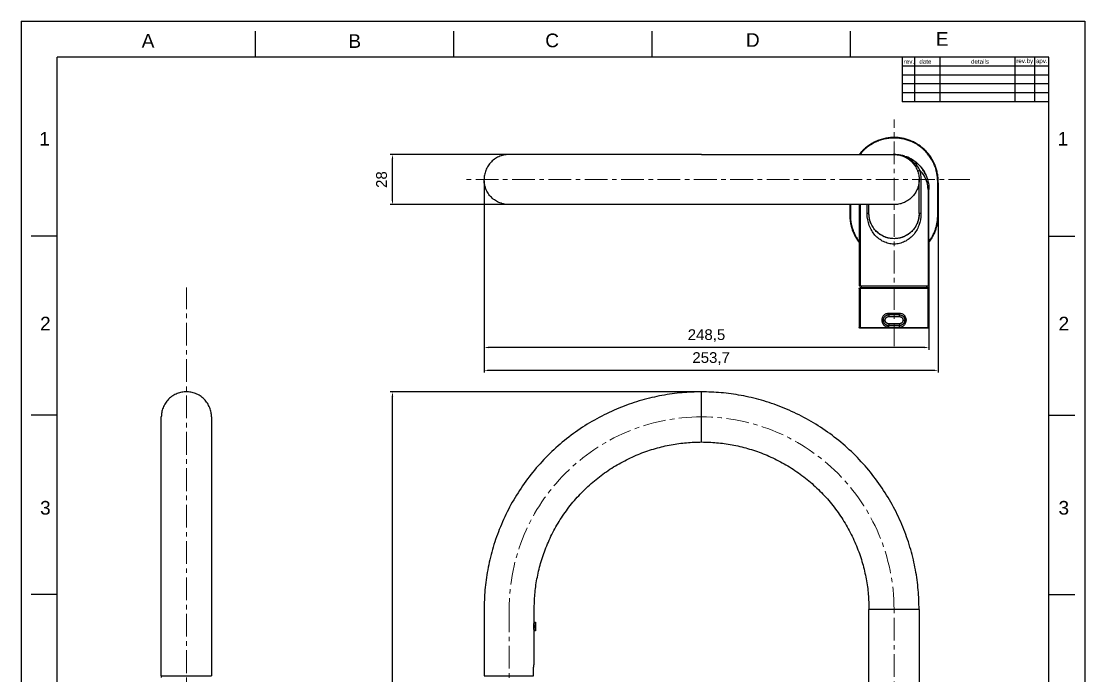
# Model space of a CAD drawing. Header units: millimetres. Extents: x 4395 to 4989, y 1263 to 2103.
# Drawn here: x 4395 to 4989, y 1737 to 2103 of the extents above; entities that cross this region are included whole.
import ezdxf

# ---------------------------------------------------------------- set-up
doc = ezdxf.new("R2010")
doc.units = ezdxf.units.MM
doc.linetypes.add('CENTERX2', pattern=[20.32, 12.7, -2.54, 2.54, -2.54])
doc.layers.get('Defpoints').update_dxf_attribs({"color": 3})
for name, color, linetype, lineweight in [('CENTER', 1, 'CENTERX2', 15), ('DIM', 3, 'Continuous', 9), ('TEXT', 2, 'Continuous', 13)]:
    doc.layers.add(name, color=color, linetype=linetype, lineweight=lineweight)
doc.styles.add('ROMANS', font='Gulim.ttf')
doc.styles.get("Standard").update_dxf_attribs({"font": 'arial.ttf'})
doc.dimstyles.new('ISO-25$0', dxfattribs={"dimtxt": 3, "dimasz": 3.5, "dimexe": 1.25, "dimexo": 0, "dimtad": 1, "dimdsep": 46, "dimtxsty": 'Standard', "dimblk1": 'CLOSEDBLANK', "dimcen": 1, "dimadec": 0, "dimazin": 0, "dimtfac": 1, "dimtmove": 1, "dimatfit": 3, "dimfxl": 1, "dimarcsym": 0})

# ---------------------------------------------------------------- blocks, each defined once
blk = doc.blocks.new('*D12')
at = {"layer": 'Defpoints', "color": 0, "transparency": 16777216}
for p in [(4601.85, 2028.44), (4667.01, 2028.44), (4667.01, 2000.44)]:
    blk.add_point(p, dxfattribs=at)
at = {"layer": 'DIM', "color": 0, "lineweight": -2, "transparency": 16777216}
for p, q in [((4666.39, 2028.44), (4600.6, 2028.44)), ((4601.85, 2002.94), (4601.85, 2025.94)), ((4666.39, 2000.44), (4600.6, 2000.44))]:
    blk.add_line(p, q, dxfattribs=at)
at = {"layer": 'DIM', "color": 0, "transparency": 16777216}
for points in [[(4601.43, 2025.94), (4602.26, 2025.94), (4601.85, 2028.44)], [(4601.43, 2002.94), (4602.26, 2002.94), (4601.85, 2000.44)]]:
    blk.add_solid(points, dxfattribs=at)
at = {"layer": 'DIM', "color": 0, "transparency": 16777216, "insert": (4595.78, 2014.44), "char_height": 6, "attachment_point": 5, "rotation": 90}
blk.add_mtext('28', dxfattribs=at)
blk = doc.blocks.new('*D13')
at = {"layer": 'Defpoints', "color": 0, "transparency": 16777216}
for p in [(4653.01, 2014.44), (4901.51, 1981.99), (4653.01, 1920.7)]:
    blk.add_point(p, dxfattribs=at)
at = {"layer": 'DIM', "color": 0, "lineweight": -2, "transparency": 16777216}
for p, q in [((4653.01, 2013.82), (4653.01, 1919.45)), ((4901.51, 1981.37), (4901.51, 1919.45)), ((4899.01, 1920.7), (4655.51, 1920.7))]:
    blk.add_line(p, q, dxfattribs=at)
at = {"layer": 'DIM', "color": 0, "transparency": 16777216}
for points in [[(4655.51, 1921.11), (4655.51, 1920.28), (4653.01, 1920.7)], [(4899.01, 1921.11), (4899.01, 1920.28), (4901.51, 1920.7)]]:
    blk.add_solid(points, dxfattribs=at)
at = {"layer": 'DIM', "color": 0, "transparency": 16777216, "insert": (4777.26, 1927.3), "char_height": 6, "attachment_point": 5}
blk.add_mtext('248,5', dxfattribs=at)
blk = doc.blocks.new('*D14')
at = {"layer": 'Defpoints', "color": 0, "transparency": 16777216}
for p in [(4653.01, 2013.24), (4906.71, 2013.24), (4653.01, 1907.92)]:
    blk.add_point(p, dxfattribs=at)
at = {"layer": 'DIM', "color": 0, "lineweight": -2, "transparency": 16777216}
for p, q in [((4653.01, 2012.62), (4653.01, 1906.67)), ((4906.71, 2012.62), (4906.71, 1906.67)), ((4904.21, 1907.92), (4655.51, 1907.92))]:
    blk.add_line(p, q, dxfattribs=at)
at = {"layer": 'DIM', "color": 0, "transparency": 16777216}
for points in [[(4655.51, 1908.33), (4655.51, 1907.5), (4653.01, 1907.92)], [(4904.21, 1908.33), (4904.21, 1907.5), (4906.71, 1907.92)]]:
    blk.add_solid(points, dxfattribs=at)
at = {"layer": 'DIM', "color": 0, "transparency": 16777216, "insert": (4779.86, 1914.52), "char_height": 6, "attachment_point": 5}
blk.add_mtext('253,7', dxfattribs=at)
blk = doc.blocks.new('*D15')
at = {"layer": 'Defpoints', "color": 0, "transparency": 16777216}
for p in [(4601.85, 1895.93), (4774.51, 1895.93), (4857.61, 1425.43)]:
    blk.add_point(p, dxfattribs=at)
at = {"layer": 'DIM', "color": 0, "lineweight": -2, "transparency": 16777216}
for p, q in [((4773.89, 1895.93), (4600.6, 1895.93)), ((4601.85, 1427.93), (4601.85, 1893.43)), ((4856.99, 1425.43), (4600.6, 1425.43))]:
    blk.add_line(p, q, dxfattribs=at)
at = {"layer": 'DIM', "color": 0, "transparency": 16777216}
for points in [[(4601.43, 1893.43), (4602.26, 1893.43), (4601.85, 1895.93)], [(4601.43, 1427.93), (4602.26, 1427.93), (4601.85, 1425.43)]]:
    blk.add_solid(points, dxfattribs=at)
at = {"layer": 'DIM', "color": 0, "transparency": 16777216, "insert": (4595.24, 1660.68), "char_height": 6, "attachment_point": 5, "rotation": 90}
blk.add_mtext('470,5', dxfattribs=at)

msp = doc.modelspace()

# ---------------------------------------------------------------- linework, layer by layer
at = {"color": 7, "linetype": 'Continuous'}
for p, q in [((4394.52, 2102.82), (4988.52, 2102.82)), ((4394.52, 2102.82), (4394.52, 1262.82)), ((4988.52, 2102.82), (4988.52, 1262.82)), ((4525.32, 2082.82), (4525.32, 2097.36)), ((4636.12, 2082.82), (4636.12, 2097.36)), ((4746.92, 2082.82), (4746.92, 2097.36)), ((4857.72, 2082.82), (4857.72, 2097.36)), ((4968.52, 2082.82), (4414.52, 2082.82)), ((4968.52, 1282.82), (4968.52, 2082.82)), ((4414.52, 1982.82), (4399.99, 1982.82)), ((4968.52, 1982.82), (4983.06, 1982.82)), ((4414.52, 1882.82), (4399.99, 1882.82)), ((4968.52, 1882.82), (4983.06, 1882.82)), ((4414.52, 1782.82), (4399.99, 1782.82)), ((4968.52, 1782.82), (4983.06, 1782.82))]:
    msp.add_line(p, q, dxfattribs=at)
at = {"linetype": 'Continuous'}
msp.add_line((4414.52, 1282.82), (4414.52, 2082.82), dxfattribs=at)
for p, q in [((4886.52, 2082.82), (4886.52, 2057.82)), ((4893.48, 2082.82), (4893.48, 2057.82)), ((4907.52, 2082.82), (4907.52, 2057.82)), ((4949.47, 2082.82), (4949.47, 2057.82)), ((4960.52, 2082.82), (4960.52, 2057.82)), ((4968.52, 2077.82), (4886.52, 2077.82)), ((4968.52, 2072.82), (4886.52, 2072.82)), ((4968.52, 2067.82), (4886.52, 2067.82)), ((4968.52, 2062.82), (4886.52, 2062.82)), ((4968.52, 2057.82), (4886.52, 2057.82))]:
    msp.add_line(p, q)
at = {"lineweight": -3}
for points, weights in [([(4882.01, 2037.94), (4869.96, 2037.94), (4862.55, 2028.44)], [1, 0.831866805627, 0.856764854276]), ([(4882.01, 2037.64), (4870.25, 2037.64), (4862.93, 2028.44)], [1, 0.833575498999, 0.856278726155]), ([(4882.01, 2037.94), (4882.01, 2037.94), (4882.01, 2037.64)], [1, 0.707106781194, 1]), ([(4906.71, 2013.24), (4906.71, 2037.94), (4882.01, 2037.94)], [1, 0.707106781187, 1]), ([(4906.41, 2013.24), (4906.41, 2037.64), (4882.01, 2037.64)], [1, 0.707106781187, 1]), ([(4667.01, 2028.44), (4653.01, 2028.44), (4653.01, 2014.44)], [1, 0.707106781187, 1]), ([(4880.27, 2028.44), (4881.14, 2028.54), (4882.01, 2028.54)], [0.957328698208, 0.976831701501, 1]), ([(4881.95, 2028.44), (4881.98, 2028.44), (4882.01, 2028.44)], [0.998210497143, 0.999102498391, 1]), ([(4882.01, 2028.54), (4883.89, 2028.54), (4885.72, 2028.09)], [1, 0.951557225994, 0.919138737991]), ([(4882.01, 2028.44), (4896.01, 2028.44), (4896.01, 2014.44)], [1, 0.707106781187, 1]), ([(4667.01, 2000.44), (4653.01, 2000.44), (4653.01, 2014.44)], [1, 0.707106781187, 1]), ([(4896.01, 2014.44), (4896.01, 2000.44), (4882.01, 2000.44)], [1, 0.707106781187, 1]), ([(4901.51, 2008.94), (4901.51, 2008.94), (4900.99, 2008.94)], [1, 0.955248658726, 1]), ([(4906.41, 2013.24), (4906.71, 2013.24), (4906.71, 2013.24)], [1, 0.707106781187, 1]), ([(4857.61, 1994.54), (4857.31, 1994.54), (4857.31, 1994.54)], [1, 0.707106781187, 1]), ([(4857.31, 1994.54), (4857.31, 1986.07), (4862.51, 1979.38)], [1, 0.87559892033, 0.856872042922]), ([(4857.61, 1994.54), (4857.61, 1986.39), (4862.51, 1979.88)], [1, 0.878437170804, 0.85778156986]), ([(4868.01, 1995.44), (4868.01, 1995.44), (4866.98, 1995.44)], [1, 0.909353109041, 1]), ([(4882.01, 1981.44), (4868.01, 1981.44), (4868.01, 1995.44)], [1, 0.707106781187, 1]), ([(4896.01, 1995.44), (4896.01, 1981.44), (4882.01, 1981.44)], [1, 0.707106781187, 1]), ([(4897.05, 1995.44), (4896.01, 1995.44), (4896.01, 1995.44)], [1, 0.909353109041, 1]), ([(4901.51, 1979.88), (4906.41, 1986.39), (4906.41, 1994.54)], [0.85778156986, 0.878437170804, 1]), ([(4901.51, 1979.38), (4906.71, 1986.07), (4906.71, 1994.54)], [0.856872351048, 0.875599943732, 1]), ([(4906.41, 1994.54), (4906.71, 1994.54), (4906.71, 1994.54)], [1, 0.707106781187, 1]), ([(4862.51, 1955.04), (4862.51, 1955.04), (4863.04, 1955.04)], [1, 0.955248658726, 1]), ([(4863.04, 1955.04), (4862.51, 1955.04), (4862.51, 1955.04)], [1, 0.955248658727, 1]), ([(4863.04, 1955.04), (4869.89, 1955.04), (4882.01, 1955.04)], [1, 0.884627810939, 1]), ([(4882.01, 1955.04), (4894.14, 1955.04), (4900.99, 1955.04)], [1, 0.884627810939, 1]), ([(4900.99, 1955.04), (4901.51, 1955.04), (4901.51, 1955.04)], [1, 0.955248658726, 1]), ([(4862.51, 1953.54), (4862.51, 1954.04), (4863.01, 1954.04)], [1, 0.707106781188, 1]), ([(4863.04, 1953.54), (4862.51, 1953.54), (4862.51, 1953.54)], [1, 0.95524865873, 1]), ([(4863.45, 1954.04), (4863.01, 1954.04), (4863.01, 1954.04)], [1, 0.95524865873, 1]), ([(4863.04, 1953.54), (4863.04, 1954.04), (4863.45, 1954.04)], [1, 0.707106781187, 1]), ([(4882.01, 1953.54), (4869.89, 1953.54), (4863.04, 1953.54)], [1, 0.884627810939, 1]), ([(4882.01, 1954.04), (4870.15, 1954.04), (4863.45, 1954.04)], [1, 0.884627810939, 1]), ([(4900.58, 1954.04), (4893.87, 1954.04), (4882.01, 1954.04)], [1, 0.884627810938, 1]), ([(4900.99, 1953.54), (4894.14, 1953.54), (4882.01, 1953.54)], [1, 0.884627810939, 1]), ([(4900.99, 1953.54), (4900.99, 1954.04), (4900.58, 1954.04)], [1, 0.707106781201, 1]), ([(4901.01, 1954.04), (4901.01, 1954.04), (4900.58, 1954.04)], [1, 0.955248658699, 1]), ([(4901.51, 1953.54), (4901.51, 1953.54), (4900.99, 1953.54)], [1, 0.955248658708, 1]), ([(4901.51, 1953.54), (4901.51, 1954.04), (4901.01, 1954.04)], [1, 0.70710678119, 1]), ([(4876.01, 1935.94), (4876.01, 1938.94), (4879.01, 1938.94)], [0.999992191906, 0.707110685289, 1]), ([(4877.01, 1935.94), (4877.01, 1937.94), (4879.01, 1937.94)], [1, 0.70710678119, 1]), ([(4879.01, 1938.94), (4879.01, 1938.94), (4879.01, 1937.94)], [1, 0.707106781191, 1]), ([(4879.14, 1939.94), (4880.57, 1939.94), (4882.01, 1939.94)], [1, 0.998037259237, 1]), ([(4882.01, 1939.94), (4883.46, 1939.94), (4884.89, 1939.94)], [1, 0.998037259237, 1]), ([(4885.01, 1937.94), (4885.01, 1938.94), (4885.01, 1938.94)], [1, 0.707106781191, 1]), ([(4885.01, 1938.94), (4888.01, 1938.94), (4888.01, 1935.94)], [1, 0.70710678119, 1]), ([(4885.01, 1937.94), (4887.01, 1937.94), (4887.01, 1935.94)], [1, 0.70710678119, 1]), ([(4863.01, 1931.44), (4862.51, 1931.44), (4862.51, 1931.94)], [1, 0.707106781188, 1]), ([(4863.04, 1931.94), (4862.51, 1931.94), (4862.51, 1931.94)], [1, 0.95524865873, 1]), ([(4863.45, 1931.44), (4863.01, 1931.44), (4863.01, 1931.44)], [1, 0.95524865873, 1]), ([(4863.45, 1931.44), (4863.04, 1931.44), (4863.04, 1931.94)], [1, 0.707106781187, 1]), ([(4863.04, 1931.94), (4868.88, 1931.94), (4879.14, 1931.94)], [1, 0.912092442077, 1]), ([(4882.01, 1931.44), (4870.15, 1931.44), (4863.45, 1931.44)], [1, 0.884627810939, 1]), ([(4876.01, 1935.94), (4876.01, 1935.94), (4877.01, 1935.94)], [1, 0.70710678118, 1]), ([(4879.01, 1932.94), (4876.01, 1932.94), (4876.01, 1935.94)], [1, 0.70710678119, 1]), ([(4879.01, 1933.94), (4877.01, 1933.94), (4877.01, 1935.94)], [1, 0.70710678119, 1]), ([(4879.01, 1933.94), (4879.01, 1932.94), (4879.01, 1932.94)], [1, 0.707106781191, 1]), ([(4882.01, 1931.94), (4880.57, 1931.94), (4879.14, 1931.94)], [1, 0.998037259237, 1]), ([(4884.89, 1931.94), (4883.46, 1931.94), (4882.01, 1931.94)], [1, 0.998037259237, 1]), ([(4900.58, 1931.44), (4893.87, 1931.44), (4882.01, 1931.44)], [1, 0.884627810938, 1]), ([(4884.89, 1931.94), (4895.15, 1931.94), (4900.99, 1931.94)], [1, 0.912092442077, 1]), ([(4887.01, 1935.94), (4887.01, 1933.94), (4885.01, 1933.94)], [1, 0.70710678119, 1]), ([(4888.01, 1935.94), (4888.01, 1932.94), (4885.01, 1932.94)], [1, 0.70710678119, 1]), ([(4885.01, 1933.94), (4885.01, 1932.94), (4885.01, 1932.94)], [1, 0.707106781191, 1]), ([(4887.01, 1935.94), (4888.01, 1935.94), (4888.01, 1935.94)], [1, 0.7071067812, 1]), ([(4900.99, 1931.94), (4900.99, 1931.44), (4900.58, 1931.44)], [1, 0.707106781201, 1]), ([(4901.01, 1931.44), (4901.01, 1931.44), (4900.58, 1931.44)], [1, 0.955248658699, 1]), ([(4900.99, 1931.94), (4901.51, 1931.94), (4901.51, 1931.94)], [1, 0.955248658708, 1]), ([(4901.51, 1931.94), (4901.51, 1931.44), (4901.01, 1931.44)], [1, 0.70710678119, 1]), ([(4486.75, 1895.93), (4472.75, 1895.93), (4472.75, 1881.93)], [1, 0.707106781187, 1]), ([(4500.75, 1881.93), (4500.75, 1895.93), (4486.75, 1895.93)], [1, 0.707106781187, 1]), ([(4774.51, 1895.93), (4653.01, 1895.93), (4653.01, 1774.43)], [1, 0.707106781187, 1]), ([(4896.01, 1774.43), (4896.01, 1895.93), (4774.51, 1895.93)], [1, 0.707106781187, 1]), ([(4681.01, 1774.43), (4681.01, 1867.93), (4774.51, 1867.93)], [1, 0.707106781187, 1]), ([(4774.51, 1867.93), (4868.01, 1867.93), (4868.01, 1774.43)], [1, 0.707106781187, 1]), ([(4882.01, 1774.43), (4868.01, 1774.43), (4868.01, 1774.43)], [1, 0.707106781187, 1]), ([(4896.01, 1774.43), (4896.01, 1774.43), (4882.01, 1774.43)], [1, 0.707106781187, 1]), ([(4472.75, 1737.43), (4472.75, 1737.43), (4486.75, 1737.43)], [1, 0.707106781187, 1]), ([(4486.75, 1737.43), (4500.75, 1737.43), (4500.75, 1737.43)], [1, 0.707106781187, 1])]:
    msp.add_rational_spline(points, weights, degree=2, dxfattribs=at)
for points, weights, knots in [([(4774.51, 2028.44), (4729.99, 2028.44), (4698.5, 2028.44), (4667.01, 2028.44), (4667.01, 2028.44)], [1, 0.853553390593, 0.853553390593, 0.853553390593, 1], [0, 0, 0, 89.055916, 89.055916, 178.111832, 178.111832, 178.111832]), ([(4774.51, 2028.44), (4819.04, 2028.44), (4850.53, 2028.44), (4882.01, 2028.44), (4882.01, 2028.44)], [1, 0.853553390593, 0.853553390593, 0.853553390593, 1], [0, 0, 0, 89.055916, 89.055916, 178.111832, 178.111832, 178.111832]), ([(4774.51, 2000.44), (4729.99, 2000.44), (4698.5, 2000.44), (4667.01, 2000.44), (4667.01, 2000.44)], [1, 0.853553390593, 0.853553390593, 0.853553390593, 1], [0, 0, 0, 89.055916, 89.055916, 178.111832, 178.111832, 178.111832]), ([(4882.01, 2000.44), (4882.01, 2000.44), (4850.53, 2000.44), (4819.04, 2000.44), (4774.51, 2000.44)], [1, 0.853553390593, 0.853553390593, 0.853553390593, 1], [0, 0, 0, 89.055916, 89.055916, 178.111832, 178.111832, 178.111832]), ([(4774.51, 1867.93), (4774.51, 1867.93), (4774.51, 1881.93), (4774.51, 1895.93), (4774.51, 1895.93)], [1, 0.707106781187, 1, 0.707106781187, 1], [-0.0439823, -0.0439823, -0.0439823, -0.02199115, -0.02199115, 0, 0, 0]), ([(4472.75, 1774.43), (4472.75, 1818.96), (4472.75, 1850.45), (4472.75, 1881.93), (4472.75, 1881.93)], [1, 0.853553390593, 0.853553390593, 0.853553390593, 1], [0, 0, 0, 89.055916, 89.055916, 178.111832, 178.111832, 178.111832]), ([(4500.75, 1881.93), (4500.75, 1881.93), (4500.75, 1850.45), (4500.75, 1818.96), (4500.75, 1774.43)], [1, 0.853553390593, 0.853553390593, 0.853553390593, 1], [0, 0, 0, 89.055916, 89.055916, 178.111832, 178.111832, 178.111832]), ([(4653.01, 1737.43), (4653.01, 1737.43), (4665.45, 1737.43), (4677.89, 1737.43), (4680.67, 1737.43)], [1, 0.745455506679, 1, 0.745455506679, 1], [-0.04085639, -0.04085639, -0.04085639, -0.02042819, -0.02042819, 0, 0, 0])]:
    msp.add_rational_spline(points, weights, degree=2, knots=knots, dxfattribs=at)
for points, degree in [([(4881.95, 2028.44), (4881.97, 2028.44), (4881.99, 2028.44), (4882.01, 2028.44)], 3), ([(4892.89, 2025.13), (4893.36, 2024.82), (4893.82, 2024.48), (4894.27, 2024.11)], 3), ([(4894.36, 2022.68), (4895.1, 2021.8), (4895.73, 2020.86), (4896.28, 2019.83)], 3), ([(4895.29, 2018.87), (4895.26, 2018.98), (4895.4, 2019.27), (4895.95, 2019.65), (4896.28, 2019.83)], 3), ([(4896.28, 2019.83), (4896.78, 2018.12), (4897.05, 2016.32), (4897.05, 2014.44)], 3), ([(4896.01, 1995.44), (4896.01, 2004.94), (4896.01, 2014.44)], 2), ([(4897.05, 2014.44), (4897.05, 2004.94), (4897.05, 1995.44)], 2), ([(4900.99, 2008.94), (4900.99, 1981.99), (4900.99, 1955.04)], 2), ([(4901.51, 1955.04), (4901.51, 1981.99), (4901.51, 2008.94)], 2), ([(4906.41, 1994.54), (4906.41, 2003.89), (4906.41, 2013.24)], 2), ([(4906.71, 1994.54), (4906.71, 2003.89), (4906.71, 2013.24)], 2), ([(4857.31, 2000.44), (4857.31, 1997.49), (4857.31, 1994.54)], 2), ([(4857.61, 2000.44), (4857.61, 1997.49), (4857.61, 1994.54)], 2), ([(4862.51, 2000.44), (4862.51, 1977.74), (4862.51, 1955.04)], 2), ([(4863.04, 2000.44), (4863.04, 1977.74), (4863.04, 1955.04)], 2), ([(4866.98, 1995.44), (4866.98, 1997.94), (4866.98, 2000.44)], 2), ([(4868.01, 1995.44), (4868.01, 1997.94), (4868.01, 2000.44)], 2), ([(4864.09, 1954.04), (4863.8, 1954.54), (4863.51, 1955.04)], 2), ([(4900.51, 1955.04), (4900.23, 1954.54), (4899.94, 1954.04)], 2), ([(4862.51, 1953.54), (4862.51, 1942.74), (4862.51, 1931.94)], 2), ([(4863.04, 1953.54), (4863.04, 1942.74), (4863.04, 1931.94)], 2), ([(4900.99, 1931.94), (4900.99, 1942.74), (4900.99, 1953.54)], 2), ([(4901.51, 1931.94), (4901.51, 1942.74), (4901.51, 1953.54)], 2), ([(4885.01, 1938.94), (4882.01, 1938.94), (4879.01, 1938.94)], 2), ([(4879.01, 1937.94), (4882.01, 1937.94), (4885.01, 1937.94)], 2), ([(4878.22, 1933.05), (4878.48, 1932.98), (4878.75, 1932.94), (4879.01, 1932.94)], 3), ([(4885.01, 1933.94), (4882.01, 1933.94), (4879.01, 1933.94)], 2), ([(4885.01, 1932.94), (4882.01, 1932.94), (4879.01, 1932.94)], 2), ([(4472.75, 1737.43), (4472.75, 1755.93), (4472.75, 1774.43)], 2), ([(4500.75, 1774.43), (4500.75, 1755.93), (4500.75, 1737.43)], 2), ([(4653.01, 1774.43), (4653.01, 1755.93), (4653.01, 1737.43)], 2), ([(4681.01, 1767.43), (4681.01, 1770.93), (4681.01, 1774.43)], 2), ([(4868.01, 1566.43), (4868.01, 1670.43), (4868.01, 1774.43)], 2), ([(4896.01, 1774.43), (4896.01, 1670.43), (4896.01, 1566.43)], 2), ([(4681.01, 1762.43), (4681.01, 1762.43), (4681.01, 1762.48), (4680.97, 1762.69), (4680.92, 1763.04), (4680.86, 1763.5), (4680.81, 1764.04), (4680.79, 1764.63), (4680.79, 1765.23), (4680.81, 1765.82), (4680.86, 1766.36), (4680.92, 1766.82), (4680.97, 1767.17), (4681.01, 1767.38), (4681.01, 1767.43), (4681.01, 1767.43)], 3), ([(4681.44, 1764.93), (4681.11, 1764.93), (4680.79, 1764.93)], 2), ([(4681, 1767.37), (4681.32, 1767.34), (4681.63, 1767.32)], 2), ([(4681.44, 1764.93), (4681.44, 1764.69), (4681.45, 1764.19), (4681.5, 1763.51), (4681.57, 1762.97), (4681.62, 1762.63), (4681.63, 1762.55), (4681.63, 1762.55)], 3), ([(4681.44, 1764.93), (4681.48, 1764.93), (4681.57, 1764.93), (4681.61, 1764.93), (4681.62, 1764.93)], 3), ([(4681.81, 1767.12), (4681.81, 1764.93), (4681.81, 1762.75)], 2), ([(4681.63, 1762.55), (4681.32, 1762.52), (4681, 1762.49)], 2), ([(4681.01, 1744.23), (4681.01, 1753.33), (4681.01, 1762.43)], 2), ([(4680.67, 1741.13), (4680.67, 1741.37), (4680.68, 1741.82), (4680.73, 1742.49), (4680.8, 1743.08), (4680.88, 1743.58), (4680.95, 1743.95), (4681, 1744.18), (4681.01, 1744.23), (4681.01, 1744.23)], 3), ([(4680.67, 1737.43), (4680.67, 1739.28), (4680.67, 1741.13)], 2), ([(4472.75, 1737.43), (4472.75, 1736.93), (4472.75, 1736.43)], 2)]:
    msp.add_open_spline(points, degree=degree, dxfattribs=at)
for points, knots in [([(4882.01, 2028.44), (4882.62, 2028.44), (4883.8, 2028.39), (4885.5, 2028.16), (4887.12, 2027.79), (4888.65, 2027.3), (4890.13, 2026.7), (4891.54, 2025.99), (4892.45, 2025.43), (4892.89, 2025.13)], [0, 0, 0, 0, 0.00181881, 0.00363761, 0.00545642, 0.00727523, 0.00909403, 0.01091284, 0.01268211, 0.01268211, 0.01268211, 0.01268211]), ([(4882.11, 2028.44), (4883.28, 2028.44), (4885.59, 2028.16), (4888.81, 2027.06), (4891.76, 2025.28), (4893.52, 2023.66), (4894.36, 2022.68)], [0.00010171, 0.00010171, 0.00010171, 0.00010171, 0.00367334, 0.00734669, 0.01102003, 0.01469337, 0.01469337, 0.01469337, 0.01469337]), ([(4888.02, 2027.5), (4887.33, 2027.72), (4885.41, 2028.23), (4883.37, 2028.44), (4882.11, 2028.44)], [0.026197467, 0.026197467, 0.026197467, 0.026197467, 0.028411489, 0.032176433, 0.032176433, 0.032176433, 0.032176433]), ([(4887.44, 2027.35), (4887.67, 2027.26), (4888.1, 2027.07), (4888.94, 2026.62), (4888.98, 2026.59), (4889.04, 2026.55), (4889.04, 2026.55)], [-0.010428298, -0.010428298, -0.010428298, -0.010428298, -0.009954284, -0.009480271, -0.009006257, -0.009005553, -0.009005553, -0.009005553, -0.009005553]), ([(4894.2, 2024.17), (4893.83, 2024.46), (4892.44, 2025.5), (4890.61, 2026.51), (4889.09, 2027.12), (4888.78, 2027.23)], [0.018734703, 0.018734703, 0.018734703, 0.018734703, 0.02029392, 0.024352705, 0.025372536, 0.025372536, 0.025372536, 0.025372536]), ([(4893.81, 2021.98), (4893.8, 2022), (4893.81, 2022.06), (4893.93, 2022.27), (4894.16, 2022.51), (4894.36, 2022.68)], [-0.002285181, -0.002285181, -0.002285181, -0.002285181, -0.001752223, -0.001168145, 0, 0, 0, 0]), ([(4894.27, 2024.11), (4896.5, 2022.31), (4899.08, 2019.08), (4901.12, 2013.65), (4901.51, 2010.53), (4901.51, 2008.94)], [0, 0, 0, 0, 0.00931687, 0.0139753, 0.01863374, 0.01863374, 0.01863374, 0.01863374]), ([(4894.27, 2024.11), (4894.41, 2024), (4894.59, 2023.63), (4894.47, 2023), (4894.36, 2022.68)], [0, 0, 0, 0, 0.001371664, 0.002634695, 0.002634695, 0.002634695, 0.002634695]), ([(4899.37, 2017.83), (4899.01, 2018.53), (4897.99, 2020.26), (4896.3, 2022.32), (4894.85, 2023.64), (4894.29, 2024.1)], [0.009569491, 0.009569491, 0.009569491, 0.009569491, 0.012176352, 0.016235136, 0.018612952, 0.018612952, 0.018612952, 0.018612952]), ([(4900.99, 2008.94), (4900.99, 2010.28), (4900.6, 2012.93), (4899.01, 2016.62), (4897.36, 2018.76), (4896.28, 2019.83)], [0, 0, 0, 0, 0.00418556, 0.00837112, 0.01345469, 0.01345469, 0.01345469, 0.01345469]), ([(4882.01, 1978.44), (4880.98, 1978.44), (4878.98, 1978.68), (4875.11, 1980.05), (4871.1, 1983.17), (4867.83, 1988.61), (4866.98, 1993.12), (4866.98, 1995.44)], [0, 0, 0, 0, 0.00328637, 0.00657274, 0.01314549, 0.01971823, 0.02629097, 0.02629097, 0.02629097, 0.02629097]), ([(4869.12, 1989.99), (4869.12, 1989.99), (4868.41, 1991.67), (4868.01, 1993.53), (4868.01, 1995.44)], [-0.005855065, -0.005855065, -0.005855065, -0.005855065, -0.005854676, 0, 0, 0, 0]), ([(4897.05, 1995.44), (4897.05, 1993.12), (4896.2, 1988.61), (4892.93, 1983.17), (4888.92, 1980.05), (4885.05, 1978.68), (4883.04, 1978.44), (4882.01, 1978.44)], [0, 0, 0, 0, 0.00657274, 0.01314549, 0.01971823, 0.0230046, 0.02629097, 0.02629097, 0.02629097, 0.02629097]), ([(4896.01, 1995.44), (4896.01, 1993.53), (4895.62, 1991.67), (4894.91, 1989.99), (4894.91, 1989.99)], [-0.023418704, -0.023418704, -0.023418704, -0.023418704, -0.017564028, -0.01756362, -0.01756362, -0.01756362, -0.01756362]), ([(4879.2, 1981.73), (4878.29, 1981.92), (4875.58, 1982.77), (4873.35, 1984.31), (4872.09, 1985.57), (4872.09, 1985.57)], [-0.020491222, -0.020491222, -0.020491222, -0.020491222, -0.017564028, -0.011709352, -0.011709017, -0.011709017, -0.011709017, -0.011709017]), ([(4891.94, 1985.57), (4890.68, 1984.31), (4888.44, 1982.77), (4885.74, 1981.92), (4884.83, 1981.73)], [-0.011709352, -0.011709352, -0.011709352, -0.011709352, -0.005854675, -0.002927504, -0.002927504, -0.002927504, -0.002927504]), ([(4875.31, 1935.94), (4875.31, 1936.47), (4875.46, 1937.27), (4875.94, 1938.19), (4876.42, 1938.8), (4877, 1939.29), (4877.88, 1939.78), (4878.63, 1939.94), (4879.14, 1939.94)], [0, 0, 0, 0, 0.001565478, 0.002348217, 0.003130956, 0.003913695, 0.004696434, 0.006261912, 0.006261912, 0.006261912, 0.006261912]), ([(4879.01, 1938.94), (4878.62, 1938.94), (4878.03, 1938.82), (4877.34, 1938.45), (4877.04, 1938.21), (4876.9, 1938.07), (4876.9, 1938.07)], [0, 0, 0, 0, 0.001209107, 0.00181366, 0.002418213, 0.002418442, 0.002418442, 0.002418442, 0.002418442]), ([(4879.01, 1938.94), (4879.03, 1938.94), (4879.05, 1938.98), (4879.08, 1939.1), (4879.11, 1939.28), (4879.13, 1939.57), (4879.14, 1939.83), (4879.14, 1939.94)], [-0.001589408, -0.001589408, -0.001589408, -0.001589408, -0.001192056, -0.00099338, -0.000794704, -0.000397352, 0, 0, 0, 0]), ([(4884.89, 1939.94), (4884.89, 1939.83), (4884.89, 1939.57), (4884.92, 1939.28), (4884.95, 1939.1), (4884.98, 1938.98), (4885, 1938.94), (4885.01, 1938.94)], [-0.001589408, -0.001589408, -0.001589408, -0.001589408, -0.001192056, -0.000794704, -0.000596028, -0.000397352, 0, 0, 0, 0]), ([(4884.89, 1939.94), (4885.39, 1939.94), (4886.14, 1939.78), (4886.92, 1939.35), (4887.32, 1939.05), (4887.6, 1938.79), (4887.85, 1938.5), (4888.15, 1938.08), (4888.44, 1937.5), (4888.67, 1936.74), (4888.72, 1936.21), (4888.72, 1935.94)], [0, 0, 0, 0, 0.00156085, 0.002341274, 0.002731487, 0.003121699, 0.003511912, 0.003902124, 0.004682549, 0.005462974, 0.006243398, 0.006243398, 0.006243398, 0.006243398]), ([(4885.01, 1938.94), (4885.41, 1938.94), (4885.99, 1938.82), (4886.6, 1938.5), (4886.91, 1938.27), (4887.06, 1938.14), (4887.13, 1938.07), (4887.13, 1938.07)], [-0.004821294, -0.004821294, -0.004821294, -0.004821294, -0.003615971, -0.003013309, -0.002711978, -0.002410647, -0.002410262, -0.002410262, -0.002410262, -0.002410262]), ([(4887.14, 1938.06), (4887.2, 1938), (4887.33, 1937.86), (4887.56, 1937.55), (4887.8, 1937.11), (4887.97, 1936.54), (4888.01, 1936.14), (4888.01, 1935.94)], [-0.002399012, -0.002399012, -0.002399012, -0.002399012, -0.002109316, -0.001807985, -0.001205324, -0.000602662, 0, 0, 0, 0]), ([(4875.31, 1935.94), (4875.4, 1935.94), (4875.59, 1935.94), (4875.79, 1935.94), (4875.91, 1935.94), (4875.99, 1935.94), (4876.01, 1935.94), (4876.01, 1935.94)], [-0.001284591, -0.001284591, -0.001284591, -0.001284591, -0.000963443, -0.000642295, -0.000481722, -0.000321148, 0, 0, 0, 0]), ([(4879.14, 1931.94), (4878.64, 1931.94), (4877.89, 1932.11), (4877.11, 1932.53), (4876.71, 1932.84), (4876.43, 1933.1), (4876.18, 1933.39), (4875.88, 1933.81), (4875.59, 1934.39), (4875.36, 1935.15), (4875.31, 1935.68), (4875.31, 1935.94)], [0, 0, 0, 0, 0.00156085, 0.002341274, 0.002731487, 0.003121699, 0.003511912, 0.003902124, 0.004682549, 0.005462974, 0.006243398, 0.006243398, 0.006243398, 0.006243398]), ([(4876.01, 1935.94), (4876.01, 1935.74), (4876.06, 1935.34), (4876.23, 1934.78), (4876.47, 1934.34), (4876.7, 1934.03), (4876.83, 1933.89), (4876.89, 1933.82)], [0, 0, 0, 0, 0.000602662, 0.001205324, 0.001807985, 0.002109316, 0.002399059, 0.002399059, 0.002399059, 0.002399059]), ([(4876.9, 1933.82), (4876.97, 1933.75), (4877.11, 1933.62), (4877.43, 1933.39), (4877.8, 1933.19), (4878.1, 1933.09), (4878.22, 1933.05)], [0.002410647, 0.002410647, 0.002410647, 0.002410647, 0.002711978, 0.003013309, 0.003615971, 0.004001181, 0.004001181, 0.004001181, 0.004001181]), ([(4879.14, 1931.94), (4879.14, 1932.06), (4879.13, 1932.32), (4879.11, 1932.61), (4879.08, 1932.79), (4879.05, 1932.91), (4879.03, 1932.94), (4879.01, 1932.94)], [-0.001589408, -0.001589408, -0.001589408, -0.001589408, -0.001192056, -0.000794704, -0.000596028, -0.000397352, 0, 0, 0, 0]), ([(4888.72, 1935.94), (4888.72, 1935.42), (4888.57, 1934.62), (4888.09, 1933.7), (4887.61, 1933.09), (4887.03, 1932.6), (4886.15, 1932.11), (4885.4, 1931.94), (4884.89, 1931.94)], [0, 0, 0, 0, 0.001565478, 0.002348217, 0.003130956, 0.003913695, 0.004696434, 0.006261912, 0.006261912, 0.006261912, 0.006261912]), ([(4885.01, 1932.94), (4885, 1932.94), (4884.98, 1932.91), (4884.95, 1932.79), (4884.92, 1932.61), (4884.89, 1932.32), (4884.89, 1932.06), (4884.89, 1931.94)], [-0.001589408, -0.001589408, -0.001589408, -0.001589408, -0.001192056, -0.00099338, -0.000794704, -0.000397352, 0, 0, 0, 0]), ([(4887.13, 1933.82), (4886.99, 1933.68), (4886.69, 1933.43), (4886, 1933.07), (4885.41, 1932.94), (4885.01, 1932.94)], [-0.002418213, -0.002418213, -0.002418213, -0.002418213, -0.00181366, -0.001209107, 0, 0, 0, 0]), ([(4888.72, 1935.94), (4888.63, 1935.94), (4888.44, 1935.94), (4888.24, 1935.94), (4888.12, 1935.94), (4888.04, 1935.94), (4888.01, 1935.94), (4888.01, 1935.94)], [-0.001284591, -0.001284591, -0.001284591, -0.001284591, -0.000963443, -0.000642295, -0.000481722, -0.000321148, 0, 0, 0, 0]), ([(4681.63, 1767.32), (4681.63, 1767.32), (4681.62, 1767.24), (4681.57, 1766.89), (4681.5, 1766.35), (4681.45, 1765.68), (4681.44, 1765.18), (4681.44, 1764.93)], [-0.003807401, -0.003807401, -0.003807401, -0.003807401, -0.003045924, -0.002284443, -0.001522962, -0.000761481, 0, 0, 0, 0]), ([(4681.81, 1767.12), (4681.81, 1767.12), (4681.81, 1767.08), (4681.78, 1766.91), (4681.74, 1766.63), (4681.69, 1766.27), (4681.65, 1765.83), (4681.62, 1765.38), (4681.62, 1765.07), (4681.62, 1764.93)], [0.003500466, 0.003500466, 0.003500466, 0.003500466, 0.004010752, 0.004526309, 0.005043038, 0.005558586, 0.006070613, 0.006578133, 0.007000944, 0.007000944, 0.007000944, 0.007000944]), ([(4681.62, 1764.93), (4681.62, 1764.79), (4681.62, 1764.49), (4681.65, 1764.03), (4681.69, 1763.6), (4681.74, 1763.23), (4681.78, 1762.96), (4681.81, 1762.79), (4681.81, 1762.75), (4681.81, 1762.75)], [0, 0, 0, 0, 0.000421117, 0.00092839, 0.001440656, 0.001956565, 0.002473638, 0.002989548, 0.003500547, 0.003500547, 0.003500547, 0.003500547]), ([(4681.63, 1767.32), (4681.68, 1767.31), (4681.73, 1767.29), (4681.76, 1767.25), (4681.8, 1767.21), (4681.81, 1767.17), (4681.81, 1767.12)], [0.0758239, 0.0758239, 0.0758239, 0.0758239, 0.2319251, 0.2319251, 0.2319251, 0.3364855, 0.3364855, 0.3364855, 0.3364855]), ([(4681.81, 1762.75), (4681.81, 1762.74), (4681.81, 1762.74), (4681.81, 1762.73), (4681.81, 1762.71), (4681.8, 1762.67), (4681.78, 1762.64), (4681.76, 1762.61), (4681.73, 1762.58), (4681.68, 1762.55), (4681.63, 1762.55)], [3.7087979, 3.7087979, 3.7087979, 3.7087979, 3.7198729, 3.7198729, 3.7592128, 3.7592128, 3.8654438, 3.8654438, 3.8654438, 4.021545, 4.021545, 4.021545, 4.021545])]:
    msp.add_open_spline(points, degree=3, knots=knots, dxfattribs=at)
at = {"layer": 'CENTER'}
for p, q in [((4882.01, 1921.44), (4882.01, 2047.94)), ((4667.01, 1774.43), (4667.01, 1657.42)), ((4882.01, 1310.02), (4882.01, 1774.43))]:
    msp.add_line(p, q, dxfattribs=at)
for start, end in [(90, 180), (0, 90)]:
    msp.add_arc((4774.51, 1774.43), 107.5, start, end, dxfattribs=at)
for points in [[(4924.42, 2014.44), (4896.01, 2014.44), (4642.04, 2014.44)], [(4486.75, 1953.94), (4486.75, 1953.94), (4486.75, 1535.18)]]:
    msp.add_rational_spline(points, [1, 0.707106781187, 1], degree=2, dxfattribs=at)

# ---------------------------------------------------------------- texts
at = {"char_height": 7.62, "attachment_point": 5}
for s, width, insert in [('A', 10, (4465.34, 2091.93)), ('B', 10, (4580.79, 2091.76)), ('C', 10, (4691.04, 2092.09)), ('D', 10, (4803.12, 2092.37)), ('E', 10, (4908.92, 2093)), ('1', 50, (4407.52, 2037.23)), ('1', 50, (4976.37, 2037.23)), ('2', 50, (4408, 1934.03)), ('2', 50, (4976.85, 1934.03)), ('3', 50, (4407.98, 1831.14)), ('3', 50, (4976.83, 1831.14))]:
    msp.add_mtext_dynamic_manual_height_columns(s, width=width, gutter_width=12.5, heights=[0], dxfattribs=dict(at, insert=insert))
at = {"layer": 'TEXT', "char_height": 2.5, "attachment_point": 5, "style": 'ROMANS'}
for s, width, insert in [('rev.', 5, (4890.36, 2080.32)), ('date', 16, (4899.52, 2080.32)), ('details', 45, (4930.02, 2080.32)), ('rev.by', 8, (4955.01, 2080.32)), ('apv.', 8, (4964.52, 2080.32))]:
    msp.add_mtext_dynamic_manual_height_columns(s, width=width, gutter_width=12.5, heights=[0], dxfattribs=dict(at, insert=insert))

# ---------------------------------------------------------------- dimensions: what is measured, and where the dimension line sits
at = {"layer": 'DIM'}
for base, p1, p2, picture, middle in [((4601.85, 2028.44), (4667.01, 2000.44), (4667.01, 2028.44), '*D12', (4595.78, 2014.44)), ((4601.85, 1895.93), (4857.61, 1425.43), (4774.51, 1895.93), '*D15', (4595.24, 1660.68))]:
    dim = msp.add_linear_dim(base=base, p1=p1, p2=p2, angle=90, dimstyle='ISO-25$0', override={"dimtxt": 6, "dimasz": 2.5, "dimexo": 0.625, "dimgap": 3, "dimdec": 1, "dimdsep": 44, "dimcen": 2.5, "dimtmove": 0, "dimfxl": 1.25}, dxfattribs=at)
    dim.commit()
    dim.dimension.update_dxf_attribs({"geometry": picture, "text_midpoint": middle})
for base, p1, p2, picture, middle in [((4653.01, 1920.7), (4901.51, 1981.99), (4653.01, 2014.44), '*D13', (4777.26, 1927.3)), ((4653.01, 1907.92), (4906.71, 2013.24), (4653.01, 2013.24), '*D14', (4779.86, 1914.52))]:
    dim = msp.add_linear_dim(base=base, p1=p1, p2=p2, dimstyle='ISO-25$0', override={"dimtxt": 6, "dimasz": 2.5, "dimexo": 0.625, "dimgap": 3, "dimdec": 1, "dimdsep": 44, "dimcen": 2.5, "dimtmove": 0, "dimfxl": 1.25}, dxfattribs=at)
    dim.commit()
    dim.dimension.update_dxf_attribs({"geometry": picture, "text_midpoint": middle})

doc.saveas('drawing.dxf')
